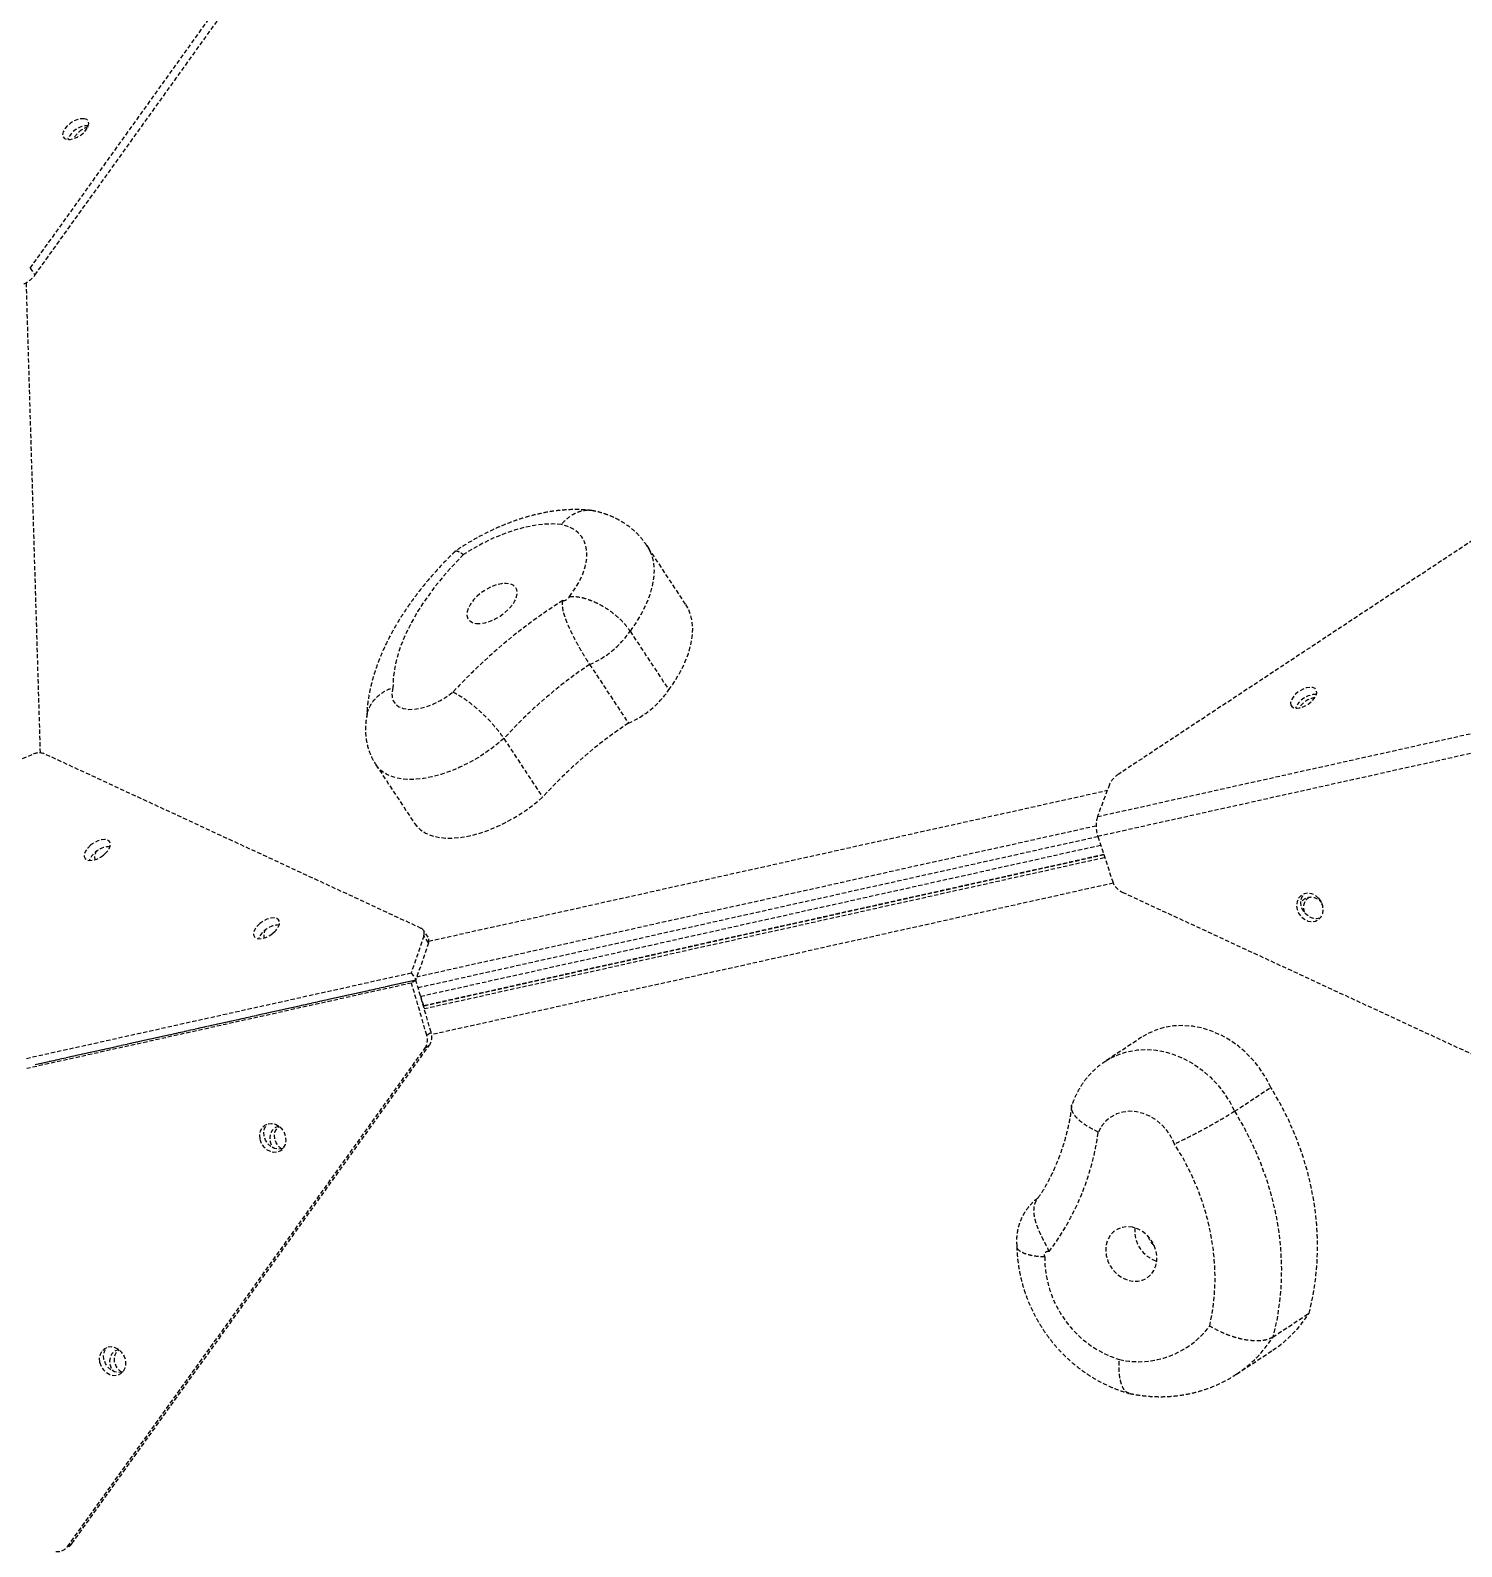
# Model space of a CAD drawing. Header units: millimetres. Extents: x -5934 to 4978, y -3536 to 3518.
# Drawn here: x -427 to 6.3, y 422.2 to 881.1 of the extents above; entities that cross this region are included whole.
import ezdxf

# ---------------------------------------------------------------- set-up
doc = ezdxf.new("R2010")
doc.units = ezdxf.units.MM
doc.linetypes.add('HIDDEN', pattern=[1.905, 1.27, -0.635])
for name, color, linetype in [('DIKOM_ОБЪЕКТ', 7, 'Continuous'), ('DIKOM_РАЗМЕР_ЗОНА', 7, 'Continuous'), ('DIKOM_РАЗМЕР_ОБЪЕКТА', 7, 'Continuous')]:
    doc.layers.add(name, color=color, linetype=linetype)
doc.styles.add('style1', font='arialbd.ttf', dxfattribs={"width": 0.8})
doc.dimstyles.new('1-50', dxfattribs={"dimtxt": 300, "dimasz": 200, "dimexe": 100, "dimexo": 0, "dimgap": 100, "dimtad": 1, "dimtxsty": 'style1', "dimcen": 200, "dimclrd": 7, "dimclre": 7, "dimclrt": 7, "dimadec": 1, "dimazin": 2, "dimtfac": 1, "dimtmove": 0, "dimatfit": 2, "dimfxl": 0, "dimlwd": 25, "dimlwe": 18, "dimarcsym": 0})

# ---------------------------------------------------------------- blocks, each defined once
blk = doc.blocks.new('*D0')
at = {"layer": 'Defpoints', "color": 0, "transparency": 16777216}
for p in [(-2296.89, 639), (2643.2, 244.5), (2643.2, -1241.2)]:
    blk.add_point(p, dxfattribs=at)
at = {"layer": 'DIKOM_РАЗМЕР_ОБЪЕКТА', "color": 7, "lineweight": 18, "transparency": 16777216}
for p, q in [((-2296.89, 639), (-2296.89, -1341.2)), ((2643.2, 244.5), (2643.2, -1341.2))]:
    blk.add_line(p, q, dxfattribs=at)
at = {"layer": 'DIKOM_РАЗМЕР_ОБЪЕКТА', "color": 7, "lineweight": 25, "transparency": 16777216}
blk.add_line((-2096.89, -1241.2), (2443.2, -1241.2), dxfattribs=at)
at = {"layer": 'DIKOM_РАЗМЕР_ОБЪЕКТА', "color": 7, "transparency": 16777216}
for points in [[(-2096.89, -1207.86), (-2096.89, -1274.53), (-2296.89, -1241.2)], [(2443.2, -1207.86), (2443.2, -1274.53), (2643.2, -1241.2)]]:
    blk.add_solid(points, dxfattribs=at)
at = {"layer": 'DIKOM_РАЗМЕР_ОБЪЕКТА', "color": 7, "transparency": 16777216, "insert": (101.53, -873.15), "char_height": 300, "attachment_point": 5, "style": 'style1'}
blk.add_mtext('{\\fArial|b0|i0|c204|p34;\\H1.75x;4950}', dxfattribs=at)
blk = doc.blocks.new('*D1')
at = {"layer": 'Defpoints', "color": 0, "transparency": 16777216}
for p in [(-1315.67, 1399.62), (-2761.53, -516.72), (2199.14, -516.72)]:
    blk.add_point(p, dxfattribs=at)
at = {"layer": 'DIKOM_РАЗМЕР_ОБЪЕКТА', "color": 7, "lineweight": 18, "transparency": 16777216}
for p, q in [((-1315.67, 1399.62), (-2861.53, 1399.62)), ((2199.14, -516.72), (-2861.53, -516.72))]:
    blk.add_line(p, q, dxfattribs=at)
at = {"layer": 'DIKOM_РАЗМЕР_ОБЪЕКТА', "color": 7, "lineweight": 25, "transparency": 16777216}
blk.add_line((-2761.53, 1199.62), (-2761.53, -316.72), dxfattribs=at)
at = {"layer": 'DIKOM_РАЗМЕР_ОБЪЕКТА', "color": 7, "transparency": 16777216}
for points in [[(-2794.86, 1199.62), (-2728.19, 1199.62), (-2761.53, 1399.62)], [(-2794.86, -316.72), (-2728.19, -316.72), (-2761.53, -516.72)]]:
    blk.add_solid(points, dxfattribs=at)
at = {"layer": 'DIKOM_РАЗМЕР_ОБЪЕКТА', "color": 7, "transparency": 16777216, "insert": (-3129.58, 684.6), "char_height": 300, "attachment_point": 5, "rotation": 90, "style": 'style1'}
blk.add_mtext('{\\fArial|b0|i0|c204|p34;\\H1.75x;1950}', dxfattribs=at)
blk = doc.blocks.new('*D2')
at = {"layer": 'Defpoints', "color": 0, "transparency": 16777216}
for p in [(-2311.07, 3518.49), (-5291.95, -2644.37), (2643.33, -2644.37)]:
    blk.add_point(p, dxfattribs=at)
at = {"layer": 'DIKOM_РАЗМЕР_ЗОНА', "color": 7, "lineweight": 18, "transparency": 16777216}
for p, q in [((-2311.07, 3518.49), (-5391.95, 3518.49)), ((2643.33, -2644.37), (-5391.95, -2644.37))]:
    blk.add_line(p, q, dxfattribs=at)
at = {"layer": 'DIKOM_РАЗМЕР_ЗОНА', "color": 7, "lineweight": 25, "transparency": 16777216}
blk.add_line((-5291.95, 3318.49), (-5291.95, -2444.37), dxfattribs=at)
at = {"layer": 'DIKOM_РАЗМЕР_ЗОНА', "color": 7, "transparency": 16777216}
for points in [[(-5325.28, 3318.49), (-5258.61, 3318.49), (-5291.95, 3518.49)], [(-5325.28, -2444.37), (-5258.61, -2444.37), (-5291.95, -2644.37)]]:
    blk.add_solid(points, dxfattribs=at)
at = {"layer": 'DIKOM_РАЗМЕР_ЗОНА', "color": 7, "transparency": 16777216, "insert": (-5660, 631.36), "char_height": 300, "attachment_point": 5, "rotation": 90, "style": 'style1'}
blk.add_mtext('{\\fArial|b0|i0|c204|p34;\\H1.75x;6150}', dxfattribs=at)
blk = doc.blocks.new('*D3')
at = {"layer": 'Defpoints', "color": 0, "transparency": 16777216}
for p in [(-4645.22, 715.38), (4976.69, 143.64), (4976.69, -3436.45)]:
    blk.add_point(p, dxfattribs=at)
at = {"layer": 'DIKOM_РАЗМЕР_ЗОНА', "color": 7, "lineweight": 18, "transparency": 16777216}
for p, q in [((-4645.22, 715.38), (-4645.22, -3536.45)), ((4976.69, 143.64), (4976.69, -3536.45))]:
    blk.add_line(p, q, dxfattribs=at)
at = {"layer": 'DIKOM_РАЗМЕР_ЗОНА', "color": 7, "lineweight": 25, "transparency": 16777216}
blk.add_line((-4445.22, -3436.45), (4776.69, -3436.45), dxfattribs=at)
at = {"layer": 'DIKOM_РАЗМЕР_ЗОНА', "color": 7, "transparency": 16777216}
for points in [[(-4445.22, -3403.11), (-4445.22, -3469.78), (-4645.22, -3436.45)], [(4776.69, -3403.11), (4776.69, -3469.78), (4976.69, -3436.45)]]:
    blk.add_solid(points, dxfattribs=at)
at = {"layer": 'DIKOM_РАЗМЕР_ЗОНА', "color": 7, "transparency": 16777216, "insert": (87.74, -3068.4), "char_height": 300, "attachment_point": 5, "style": 'style1'}
blk.add_mtext('{\\fArial|b0|i0|c204|p34;\\H1.75x;9600}', dxfattribs=at)

msp = doc.modelspace()

# ---------------------------------------------------------------- linework, layer by layer
at = {"layer": 'DIKOM_ОБЪЕКТ', "color": 7, "linetype": 'HIDDEN', "lineweight": 15}
for p, q in [((-426.983, 809.151), (-318.847, 959.871)), ((-425.577, 807.022), (-317.441, 957.742)), ((-426.983, 809.151), (-425.577, 807.022)), ((-428.281, 804.659), (-424.017, 662.452)), ((81.198, 774.042), (-97.552, 656.016)), ((-228.634, 707.419), (-240.351, 725.166)), ((-245.435, 699.239), (-233.717, 681.492)), ((-257.685, 689.185), (-245.967, 671.438)), ((-104.005, 643.149), (19.89, 670.693)), ((-283.649, 666.763), (-271.932, 649.016)), ((-426.515, 661.868), (-430.608, 660.068)), ((-308.651, 609.329), (-422.906, 662.229)), ((20.07, 664.695), (-103.825, 637.152)), ((-322.373, 658.815), (-310.656, 641.068)), ((-100.331, 652.883), (-104.005, 643.149)), ((-306.373, 605.465), (-101.001, 651.107)), ((-104.39, 640.302), (-309.993, 594.609)), ((-309.634, 591.433), (-103.831, 637.17)), ((-308.862, 588.787), (-102.978, 634.542)), ((-103.825, 637.152), (-99.455, 623.693)), ((-102.041, 631.658), (-308.015, 585.883)), ((-102.003, 631.539), (-307.98, 585.763)), ((-307.77, 585.041), (-101.77, 630.823)), ((-99.183, 623.009), (-305.523, 577.152)), ((-96.48, 620.285), (88.919, 534.44)), ((-307.903, 607.087), (-311.69, 595.877)), ((-306.593, 606.656), (-307.999, 608.786)), ((-306.497, 604.957), (-307.903, 607.087)), ((-306.497, 604.957), (-310.284, 593.747)), ((-428.172, 569.991), (-311.69, 595.877)), ((-311.597, 592.783), (-428.074, 566.898)), ((-425.473, 568.149), (-310.284, 593.747)), ((-310.281, 593.652), (-425.47, 568.054)), ((-311.69, 595.877), (-310.284, 593.747)), ((-310.281, 593.652), (-311.597, 592.783)), ((-307.001, 577.026), (-311.597, 592.783)), ((-305.685, 577.895), (-310.281, 593.652)), ((-307.846, 585.92), (-308.782, 588.804)), ((-414.395, 423.151), (-306.245, 573.873)), ((-306.245, 573.873), (-307.561, 573.004)), ((-307.001, 577.026), (-305.685, 577.895)), ((-90.614, 576.369), (-101.582, 569.127)), ((-415.711, 422.282), (-307.561, 573.004)), ((-411.61, 571.229), (-411.555, 571.146)), ((-62.483, 553.968), (-51.515, 561.209)), ((-50.91, 485.648), (-39.942, 492.889)), ((-61.857, 474.453), (-50.889, 481.695)), ((-415.711, 422.282), (-414.395, 423.151))]:
    msp.add_line(p, q, dxfattribs=at)
at = {"layer": 'DIKOM_ОБЪЕКТ', "color": 7, "linetype": 'HIDDEN', "lineweight": 15, "flags": 128}
for points in [[(-410.619, 854.33), (-411.564, 854.346), (-412.647, 854.107), (-413.778, 853.633), (-414.867, 852.961), (-415.825, 852.147), (-416.575, 851.257), (-417.056, 850.361), (-417.228, 849.534), (-417.079, 848.843), (-416.619, 848.342), (-415.887, 848.072), (-414.942, 848.057), (-413.859, 848.296), (-412.728, 848.77), (-411.639, 849.442), (-410.681, 850.256), (-409.931, 851.146), (-409.451, 852.041), (-409.278, 852.868), (-409.427, 853.56), (-409.887, 854.061), (-410.619, 854.33)], [(-409.51, 851.895), (-410.276, 851.593), (-411.387, 850.974)], [(-266.25, 731.553), (-268.797, 731.701), (-271.514, 731.599), (-274.374, 731.249), (-277.348, 730.653), (-280.407, 729.817), (-283.52, 728.751), (-286.657, 727.463), (-289.785, 725.969), (-292.874, 724.281), (-295.892, 722.418)], [(-263.782, 709.765), (-262.168, 712.044), (-260.829, 714.317), (-259.78, 716.556), (-259.035, 718.734), (-258.604, 720.822), (-258.491, 722.795), (-258.699, 724.628), (-259.224, 726.298), (-260.06, 727.784), (-261.197, 729.067), (-262.62, 730.131), (-264.311, 730.963), (-266.25, 731.553)], [(-240.352, 725.167), (-239.7, 724.057), (-238.894, 722.116), (-238.395, 720.005), (-238.208, 717.741), (-238.334, 715.341), (-238.772, 712.825), (-239.519, 710.213), (-240.568, 707.527), (-241.912, 704.787), (-243.538, 702.018), (-245.435, 699.239)], [(-295.892, 722.418), (-299.141, 719.055), (-302.166, 715.632), (-304.951, 712.168), (-307.482, 708.682), (-309.745, 705.192), (-311.727, 701.716), (-313.418, 698.274), (-314.809, 694.883), (-315.892, 691.563), (-316.663, 688.331), (-317.115, 685.203), (-317.248, 682.198)], [(-292.056, 701.615), (-290.771, 701.588), (-289.341, 701.809), (-287.825, 702.269), (-286.283, 702.949), (-284.78, 703.822), (-283.377, 704.85), (-282.131, 705.994), (-281.093, 707.204), (-280.306, 708.433), (-279.802, 709.63), (-279.602, 710.745), (-279.714, 711.734), (-280.133, 712.555), (-280.842, 713.175), (-281.812, 713.569), (-283.004, 713.72), (-284.368, 713.622), (-285.849, 713.28), (-287.386, 712.707), (-288.916, 711.927), (-290.377, 710.972), (-291.709, 709.88), (-292.856, 708.697), (-293.773, 707.471), (-294.422, 706.252), (-294.776, 705.09), (-294.82, 704.033), (-294.553, 703.123), (-293.986, 702.399), (-293.142, 701.889), (-292.056, 701.615)], [(-233.717, 681.492), (-231.821, 684.271), (-230.194, 687.041), (-228.851, 689.78), (-227.802, 692.466), (-227.055, 695.078), (-226.617, 697.594), (-226.491, 699.994), (-226.678, 702.258), (-227.177, 704.369), (-227.983, 706.31), (-228.634, 707.419)], [(-317.248, 682.198), (-317.546, 680.706), (-317.505, 679.344), (-317.128, 678.15), (-316.424, 677.155), (-315.413, 676.386), (-314.121, 675.866), (-312.586, 675.609), (-310.848, 675.62), (-308.956, 675.901), (-306.96, 676.443), (-304.917, 677.231), (-302.881, 678.245), (-300.908, 679.456), (-299.053, 680.83)], [(-45.481, 676.868), (-45.082, 676.325), (-44.4, 676.008), (-43.492, 675.941), (-42.43, 676.13), (-41.301, 676.56), (-40.197, 677.196), (-39.206, 677.986), (-38.409, 678.867), (-37.87, 679.767), (-37.634, 680.613), (-37.719, 681.337), (-38.119, 681.88), (-38.8, 682.197), (-39.709, 682.264), (-40.77, 682.075), (-41.899, 681.645), (-43.004, 681.009), (-43.995, 680.219), (-44.792, 679.338), (-45.33, 678.438), (-45.566, 677.592), (-45.481, 676.868)], [(-283.649, 666.763), (-286.079, 664.73), (-288.659, 662.821), (-291.355, 661.06), (-294.136, 659.468), (-296.966, 658.065), (-299.811, 656.869), (-302.636, 655.893), (-305.406, 655.151), (-308.086, 654.651), (-310.644, 654.399), (-313.049, 654.399), (-315.269, 654.65), (-317.279, 655.15), (-319.054, 655.892), (-320.57, 656.867), (-321.811, 658.063), (-322.372, 658.813)], [(-310.656, 641.068), (-310.093, 640.316), (-308.853, 639.12), (-307.336, 638.145), (-305.562, 637.403), (-303.552, 636.903), (-301.331, 636.652), (-298.927, 636.652), (-296.369, 636.904), (-293.688, 637.404), (-290.918, 638.146), (-288.094, 639.122), (-285.249, 640.318), (-282.418, 641.721), (-279.638, 643.313), (-276.941, 645.074), (-274.362, 646.983), (-271.932, 649.016)], [(-408.724, 634.494), (-409.608, 633.641), (-410.256, 632.74), (-410.617, 631.863), (-410.661, 631.083), (-410.385, 630.462), (-409.81, 630.05), (-408.985, 629.88), (-407.975, 629.968), (-406.862, 630.304), (-405.736, 630.863), (-404.69, 631.599), (-403.806, 632.452), (-403.158, 633.353), (-402.797, 634.229), (-402.753, 635.01), (-403.029, 635.631), (-403.604, 636.043), (-404.429, 636.212), (-405.439, 636.125), (-406.552, 635.788), (-407.678, 635.229), (-408.724, 634.494)], [(-405.064, 631.308), (-404.664, 631.723), (-403.87, 632.38)], [(-37.053, 618.484), (-38.022, 619.291), (-39.127, 619.805), (-40.278, 619.984), (-41.382, 619.815), (-42.349, 619.31), (-43.102, 618.511), (-43.579, 617.482), (-43.741, 616.307), (-43.575, 615.081), (-43.096, 613.904), (-42.34, 612.87), (-41.371, 612.063), (-40.266, 611.549), (-39.115, 611.37), (-38.012, 611.54), (-37.044, 612.044), (-36.292, 612.843), (-35.815, 613.872), (-35.653, 615.047), (-35.819, 616.273), (-36.298, 617.45), (-37.053, 618.484)], [(-36.612, 612.437), (-36.695, 612.409), (-37.799, 612.239), (-38.95, 612.418), (-40.055, 612.932), (-41.024, 613.739), (-41.779, 614.773), (-42.259, 615.95), (-42.424, 617.176), (-42.262, 618.351), (-41.786, 619.38), (-41.465, 619.786)], [(-357.518, 610.785), (-358.401, 609.932), (-359.049, 609.031), (-359.41, 608.155), (-359.454, 607.375), (-359.178, 606.753), (-358.604, 606.341), (-357.778, 606.172), (-356.768, 606.259), (-355.655, 606.596), (-354.53, 607.155), (-353.483, 607.891), (-352.599, 608.743), (-351.951, 609.645), (-351.59, 610.521), (-351.546, 611.301), (-351.823, 611.923), (-352.397, 612.335), (-353.223, 612.504), (-354.233, 612.416), (-355.346, 612.08), (-356.471, 611.521), (-357.518, 610.785)], [(-353.859, 607.599), (-353.459, 608.014), (-352.665, 608.67)], [(-51.515, 561.209), (-52.992, 564.064), (-54.737, 566.771), (-56.726, 569.299), (-58.937, 571.615), (-61.341, 573.691), (-63.909, 575.502), (-66.609, 577.025), (-69.408, 578.241), (-72.271, 579.136), (-75.164, 579.698), (-78.05, 579.921), (-80.894, 579.802), (-83.66, 579.342), (-86.316, 578.546), (-88.827, 577.426), (-90.614, 576.369)], [(-101.57, 569.135), (-99.795, 570.184), (-97.284, 571.304), (-94.629, 572.1), (-91.862, 572.56), (-89.018, 572.679), (-86.132, 572.457), (-83.24, 571.894), (-80.376, 570.999), (-77.577, 569.783), (-74.877, 568.26), (-72.309, 566.449), (-69.905, 564.373), (-67.695, 562.057), (-65.705, 559.529), (-63.961, 556.822), (-62.483, 553.968)], [(-39.942, 492.889), (-38.774, 497.939), (-37.95, 503.115), (-37.474, 508.393), (-37.347, 513.748), (-37.571, 519.155), (-38.145, 524.587), (-39.065, 530.02), (-40.328, 535.428), (-41.927, 540.786), (-43.855, 546.067), (-46.103, 551.248), (-48.66, 556.303), (-51.515, 561.209)], [(-80.645, 544.061), (-81.632, 546.148), (-82.909, 548.082), (-84.439, 549.811), (-86.182, 551.287), (-88.089, 552.47), (-90.107, 553.327), (-92.183, 553.835), (-94.259, 553.979), (-96.277, 553.757), (-98.184, 553.174), (-99.926, 552.246), (-101.456, 550.998), (-102.732, 549.465), (-103.719, 547.689)], [(-62.483, 553.968), (-59.629, 549.061), (-57.071, 544.006), (-54.823, 538.825), (-52.895, 533.544), (-51.296, 528.187), (-50.033, 522.779), (-49.113, 517.346), (-48.539, 511.913), (-48.315, 506.506), (-48.442, 501.152), (-48.918, 495.874), (-49.742, 490.697), (-50.91, 485.648)], [(-357.536, 545.561), (-357.117, 544.366), (-356.413, 543.296), (-355.48, 542.438), (-354.396, 541.861), (-353.247, 541.613), (-352.126, 541.713), (-351.124, 542.153), (-350.323, 542.898), (-349.788, 543.887), (-349.561, 545.04), (-349.661, 546.264), (-350.08, 547.459), (-350.784, 548.529), (-351.716, 549.387), (-352.801, 549.963), (-353.95, 550.211), (-355.071, 550.111), (-356.073, 549.671), (-356.873, 548.926), (-357.409, 547.937), (-357.636, 546.784), (-357.536, 545.561)], [(-350.514, 542.672), (-350.81, 542.582), (-351.931, 542.482), (-353.08, 542.73), (-354.164, 543.307), (-355.097, 544.165), (-355.801, 545.235), (-356.22, 546.43), (-356.32, 547.653), (-356.093, 548.806), (-355.558, 549.795), (-355.36, 550.029)], [(-351.803, 549.436), (-352.067, 549.371), (-353.051, 548.896), (-353.827, 548.122), (-354.331, 547.112), (-354.524, 545.947), (-354.389, 544.722), (-353.938, 543.535), (-353.577, 542.949)], [(-350.852, 542.572), (-350.937, 542.625), (-351.86, 543.41), (-352.563, 544.418), (-352.984, 545.561), (-353.085, 546.736), (-352.857, 547.839), (-352.321, 548.772), (-351.658, 549.369)], [(-70.009, 489.026), (-69.142, 493.492), (-68.597, 498.064), (-68.377, 502.716), (-68.483, 507.423), (-68.915, 512.161), (-69.67, 516.904), (-70.744, 521.627), (-72.132, 526.304), (-73.826, 530.911), (-75.817, 535.421), (-78.094, 539.813), (-80.645, 544.061)], [(-93.374, 518.872), (-94.941, 519.03), (-96.458, 518.849), (-97.864, 518.338), (-99.101, 517.517), (-100.119, 516.42), (-100.876, 515.092), (-101.341, 513.587), (-101.494, 511.967), (-101.33, 510.298), (-100.856, 508.648), (-100.09, 507.086), (-99.065, 505.674), (-97.821, 504.471), (-96.411, 503.526), (-94.891, 502.878), (-93.324, 502.553), (-91.775, 502.565), (-90.306, 502.912), (-88.977, 503.582), (-87.844, 504.546), (-86.952, 505.765), (-86.338, 507.188), (-86.027, 508.759), (-86.032, 510.412), (-86.353, 512.08), (-86.976, 513.695), (-87.876, 515.189), (-89.017, 516.503), (-90.35, 517.583), (-91.823, 518.383), (-93.374, 518.872)], [(-406.006, 478.01), (-405.587, 476.815), (-404.883, 475.745), (-403.951, 474.887), (-402.866, 474.311), (-401.717, 474.062), (-400.596, 474.162), (-399.595, 474.603), (-398.794, 475.347), (-398.258, 476.336), (-398.031, 477.489), (-398.131, 478.713), (-398.55, 479.908), (-399.255, 480.978), (-400.187, 481.836), (-401.271, 482.412), (-402.421, 482.66), (-403.542, 482.56), (-404.543, 482.12), (-405.344, 481.376), (-405.88, 480.387), (-406.107, 479.234), (-406.006, 478.01)], [(-398.984, 475.121), (-399.28, 475.031), (-400.401, 474.931), (-401.55, 475.18), (-402.635, 475.756), (-403.567, 476.614), (-404.271, 477.684), (-404.69, 478.879), (-404.791, 480.103), (-404.564, 481.256), (-404.028, 482.245), (-403.824, 482.485)], [(-400.27, 481.887), (-400.535, 481.821), (-401.519, 481.347), (-402.294, 480.573), (-402.799, 479.563), (-402.991, 478.398), (-402.857, 477.172), (-402.405, 475.986), (-402.041, 475.395)], [(-399.318, 475.022), (-399.406, 475.077), (-400.329, 475.862), (-401.032, 476.871), (-401.452, 478.014), (-401.552, 479.189), (-401.324, 480.292), (-400.787, 481.224), (-400.125, 481.82)]]:
    msp.add_lwpolyline(points, dxfattribs=at)
at = {"layer": 'DIKOM_ОБЪЕКТ', "color": 7, "linetype": 'HIDDEN', "lineweight": 15}
for centre, radius, start, end in [((-409.405, 845.374), 6.852, 89.94272, 157.02641), ((-408.137, 845.554), 6.32, 120.94556, 154.17881), ((-432.61, 812.326), 8.809, 294.46618, 322.97591), ((-175.705, 566.677), 168.064, 122.43097, 137.21725), ((-265.676, 710.589), 2.065, 265.57284, 336.48325), ((-268.784, 715.199), 28.283, 293.1069, 325.64648), ((-180.388, 573.433), 139.188, 123.73406, 137.89196), ((-257.067, 697.452), 28.283, 293.107, 325.64638), ((-37.748, 673.268), 6.858, 89.89435, 156.97595), ((-37.206, 672.457), 6.758, 98.60947, 148.31151), ((-168.671, 555.686), 139.188, 123.73406, 137.89196), ((-424.281, 657.748), 4.687, 72.93733, 118.4664), ((-93.839, 649.924), 7.135, 121.36332, 155.49477), ((-94.741, 640.426), 9.656, 163.61698, 199.8204), ((-402.861, 627.22), 6.849, 89.83953, 157.01828), ((-405.07, 630.975), 2.477, 133.12113, 200.28953), ((-94.009, 625.444), 5.72, 197.81454, 244.40614), ((-39.34, 614.827), 3.896, 31.34191, 142.33144), ((-37.996, 615.654), 3.638, 122.65353, 207.99929), ((-351.651, 603.508), 6.854, 89.95861, 157.0049), ((-353.864, 607.263), 2.48, 133.11149, 200.21683), ((-309.403, 607.833), 1.675, 333.5818, 63.3059), ((-308.241, 605.711), 1.9, 336.62343, 29.83281), ((-311.431, 575.593), 4.655, 326.21599, 17.93093), ((-310.115, 576.462), 4.656, 326.21779, 17.92913), ((-180.993, 558.339), 78.004, 323.09965, 352.15234), ((-83.064, 517.824), 9.647, 174.83181, 252.03808), ((-83.874, 517.289), 4.905, 193.85458, 233.01718), ((-118.957, 510.436), 1.122, 72.1914, 206.03442), ((-87.412, 509.826), 32.553, 179.79299, 252.21751), ((-71.518, 512.818), 37.338, 303.53659, 327.74203), ((-91.59, 505.131), 26.928, 257.63987, 323.26734), ((-82.435, 505.526), 37.268, 303.62019, 327.76539), ((-418.747, 424.484), 3.75, 261.73722, 324.03748), ((-417.385, 425.286), 3.674, 303.50235, 324.46509)]:
    msp.add_arc(centre, radius, start, end, dxfattribs=at)
for points, knots in [([(-257.093, 735.75), (-257.643, 735.813), (-259.298, 736.006), (-262.129, 736.095), (-265.611, 735.954), (-269.186, 735.537), (-272.824, 734.859), (-276.488, 733.931), (-280.146, 732.769), (-283.778, 731.389), (-287.365, 729.804), (-290.891, 728.03), (-294.336, 726.07), (-296.806, 724.526), (-298.111, 723.627), (-298.328, 723.478)], [0, 0, 0, 0, 0.0417493, 0.125625, 0.2107189, 0.2971836, 0.384225, 0.4711167, 0.5575702, 0.6434921, 0.7289077, 0.8139084, 0.8986196, 0.9831823, 1, 1, 1, 1]), ([(-256.434, 735.615), (-256.546, 735.649), (-257.249, 735.862), (-258.637, 735.851), (-260.52, 735.553), (-262.392, 734.796), (-264.331, 733.552), (-265.586, 732.341), (-266.234, 731.571), (-266.25, 731.553)], [0, 0, 0, 0, 0.0339652, 0.2130264, 0.3972663, 0.5764154, 0.7607526, 0.9943253, 1, 1, 1, 1]), ([(-240.367, 725.16), (-240.818, 725.812), (-241.777, 727.199), (-243.543, 729.08), (-245.562, 730.829), (-247.772, 732.34), (-250.15, 733.619), (-252.694, 734.656), (-254.809, 735.298), (-256.078, 735.566), (-256.428, 735.64)], [0, 0, 0, 0, 0.119926, 0.2550058, 0.3897112, 0.5250397, 0.6620202, 0.8017283, 0.9452092, 1, 1, 1, 1]), ([(-298.378, 723.436), (-298.689, 723.137), (-300.189, 721.69), (-302.755, 719.029), (-305.993, 715.424), (-309.026, 711.734), (-311.849, 707.972), (-314.446, 704.143), (-316.804, 700.258), (-318.908, 696.324), (-320.74, 692.355), (-322.283, 688.366), (-323.521, 684.378), (-324.429, 680.417), (-325.008, 676.712), (-325.12, 674.342), (-325.171, 673.27)], [0, 0, 0, 0, 0.0196405, 0.094916, 0.1704326, 0.2462549, 0.3224195, 0.39895, 0.475853, 0.5530959, 0.6305938, 0.7081433, 0.7854276, 0.8620723, 0.9376621, 1, 1, 1, 1]), ([(-298.374, 723.431), (-298.37, 723.441), (-298.312, 723.592), (-297.949, 723.582), (-297.197, 723.34), (-296.409, 722.816), (-295.898, 722.423), (-295.892, 722.418)], [0, 0, 0, 0, 0.0200283, 0.3043952, 0.5967986, 0.9953856, 1, 1, 1, 1]), ([(-265.835, 708.53), (-265.837, 708.524), (-265.978, 708.089), (-266.043, 707.211), (-265.855, 705.702), (-265.366, 703.911), (-264.599, 701.855), (-263.636, 699.681), (-262.548, 697.478), (-261.358, 695.253), (-260.132, 693.106), (-258.883, 691.034), (-258.088, 689.807), (-257.685, 689.185)], [0, 0, 0, 0, 0.0010755, 0.0812541, 0.1643745, 0.2682228, 0.3751098, 0.4780728, 0.5839583, 0.6864891, 0.7919588, 0.8944922, 1, 1, 1, 1]), ([(-263.782, 709.765), (-263.772, 709.766), (-262.881, 709.848), (-261.284, 709.728), (-258.871, 709.158), (-256.649, 708.343), (-254.411, 707.256), (-252.26, 705.95), (-250.211, 704.44), (-248.368, 702.799), (-246.718, 701.043), (-245.867, 699.846), (-245.435, 699.239)], [0, 0, 0, 0, 0.001682, 0.1432306, 0.2488637, 0.3575595, 0.4631207, 0.5717332, 0.6772737, 0.7858699, 0.8914041, 1, 1, 1, 1]), ([(-324.975, 674.334), (-324.97, 674.375), (-324.887, 675.055), (-324.33, 676.324), (-323.305, 678.055), (-321.85, 679.607), (-319.899, 681.06), (-318.254, 681.844), (-317.263, 682.193), (-317.248, 682.198)], [0, 0, 0, 0, 0.0116252, 0.1937842, 0.3811972, 0.5638265, 0.751709, 0.9962783, 1, 1, 1, 1]), ([(-299.053, 680.83), (-299.045, 680.826), (-298.433, 680.545), (-297.254, 679.908), (-295.373, 678.675), (-293.582, 677.343), (-291.724, 675.805), (-289.89, 674.128), (-288.098, 672.323), (-286.438, 670.474), (-284.908, 668.588), (-284.073, 667.377), (-283.649, 666.763)], [0, 0, 0, 0, 0.0020453, 0.1451506, 0.2509382, 0.3597604, 0.4650834, 0.573434, 0.6785536, 0.7867092, 0.8918285, 1, 1, 1, 1]), ([(-324.982, 674.336), (-324.993, 674.297), (-325.219, 673.466), (-325.446, 671.81), (-325.59, 669.399), (-325.432, 667.026), (-324.992, 664.629), (-324.222, 662.264), (-323.324, 660.286), (-322.594, 659.211), (-322.338, 658.833)], [0, 0, 0, 0, 0.0074457, 0.1613852, 0.3110712, 0.4576687, 0.6020999, 0.7609894, 0.9160372, 1, 1, 1, 1]), ([(-101.548, 569.107), (-102.074, 568.761), (-103.383, 567.898), (-105.261, 566.23), (-107.176, 564.169), (-108.848, 561.899), (-110.263, 559.455), (-111.172, 557.454), (-111.58, 556.27), (-111.679, 555.98)], [0, 0, 0, 0, 0.112007, 0.278883, 0.4454022, 0.6118764, 0.7786108, 0.9458911, 1, 1, 1, 1]), ([(-111.808, 555.484), (-111.891, 554.866), (-112.173, 552.768), (-112.843, 549.263), (-113.916, 545.026), (-115.25, 540.923), (-116.832, 536.963), (-118.669, 533.169), (-120.5, 529.904), (-121.812, 527.999), (-122.347, 527.222)], [0, 0, 0, 0, 0.0582597, 0.1979151, 0.3377909, 0.4780994, 0.6189175, 0.7603151, 0.9023535, 1, 1, 1, 1]), ([(-103.719, 547.689), (-103.733, 547.695), (-104.719, 548.15), (-106.335, 548.989), (-108.297, 550.26), (-109.748, 551.434), (-110.853, 552.624), (-111.576, 553.784), (-111.853, 554.894), (-111.873, 555.63), (-111.687, 555.962), (-111.677, 555.979)], [0, 0, 0, 0, 0.00257776, 0.18308544, 0.31652444, 0.45378636, 0.58664053, 0.72331047, 0.85590891, 0.99232722, 1, 1, 1, 1]), ([(-62.483, 553.968), (-62.877, 553.712), (-63.678, 553.194), (-65.248, 552.24), (-67.057, 551.178), (-69.051, 550.043), (-71.203, 548.852), (-73.418, 547.66), (-75.674, 546.482), (-78.113, 545.254), (-79.753, 544.468), (-80.631, 544.067), (-80.645, 544.061)], [0, 0, 0, 0, 0.1053882, 0.2138306, 0.3192154, 0.4276509, 0.5331359, 0.6416645, 0.7474218, 0.8562223, 0.997848, 1, 1, 1, 1]), ([(-122.041, 527.678), (-122.142, 527.611), (-122.863, 527.13), (-124.019, 525.997), (-125.455, 524.308), (-126.618, 522.43), (-127.515, 520.428), (-128.134, 518.328), (-128.451, 516.169), (-128.523, 514.376), (-128.381, 513.327), (-128.338, 513)], [0, 0, 0, 0, 0.0217415, 0.1553849, 0.2878165, 0.4192529, 0.5499568, 0.6802286, 0.8104094, 0.9408697, 1, 1, 1, 1]), ([(-118.614, 511.504), (-118.617, 511.512), (-118.842, 512.115), (-119.442, 513.303), (-120.428, 515.18), (-121.43, 517.21), (-122.295, 519.31), (-122.904, 521.321), (-123.215, 523.165), (-123.203, 524.829), (-122.919, 526.201), (-122.487, 526.885), (-122.295, 527.19)], [0, 0, 0, 0, 0.0012302, 0.0926619, 0.187456, 0.3058847, 0.4277796, 0.5451931, 0.6659474, 0.7828725, 0.903155, 1, 1, 1, 1]), ([(-119.965, 509.943), (-119.977, 509.943), (-120.971, 509.91), (-122.634, 510.059), (-124.66, 510.451), (-126.167, 510.935), (-127.336, 511.523), (-128.059, 512.185), (-128.392, 512.689), (-128.354, 512.967), (-128.35, 512.999)], [0, 0, 0, 0, 0.0024381, 0.2073299, 0.3602375, 0.5175771, 0.6703794, 0.8276083, 0.9803702, 1, 1, 1, 1]), ([(-128.371, 513.118), (-128.371, 512.943), (-128.372, 511.56), (-128.154, 508.954), (-127.617, 505.323), (-126.769, 501.721), (-125.639, 498.172), (-124.227, 494.704), (-122.545, 491.342), (-120.604, 488.111), (-118.418, 485.034), (-116.002, 482.136), (-113.372, 479.437), (-110.547, 476.959), (-107.546, 474.722), (-104.391, 472.744), (-101.107, 471.039), (-97.786, 469.658), (-95.523, 468.916), (-94.406, 468.611), (-94.383, 468.605)], [0, 0, 0, 0, 0.0088788, 0.0702827, 0.1318129, 0.1935423, 0.2554368, 0.3174679, 0.3796121, 0.4418473, 0.5041585, 0.5665276, 0.6289339, 0.6913597, 0.75378, 0.8161659, 0.8784733, 0.9406625, 0.998804, 1, 1, 1, 1]), ([(-50.91, 485.648), (-51.305, 485.429), (-52.106, 484.985), (-53.708, 484.609), (-55.569, 484.458), (-57.637, 484.558), (-59.882, 484.904), (-62.21, 485.484), (-64.595, 486.294), (-67.235, 487.43), (-69.026, 488.412), (-69.998, 489.019), (-70.009, 489.026)], [0, 0, 0, 0, 0.1043141, 0.2116583, 0.3159683, 0.4232793, 0.5279891, 0.6356793, 0.7413924, 0.8500998, 0.9982845, 1, 1, 1, 1]), ([(-94.37, 468.653), (-94.551, 468.697), (-95.054, 468.818), (-95.747, 469.468), (-96.437, 470.551), (-96.956, 471.998), (-97.305, 473.773), (-97.481, 475.999), (-97.437, 477.77), (-97.356, 478.803), (-97.354, 478.828)], [0, 0, 0, 0, 0.0821912, 0.2291819, 0.3720484, 0.5190618, 0.6620108, 0.8091032, 0.9954694, 1, 1, 1, 1]), ([(-94.232, 468.575), (-93.57, 468.444), (-91.66, 468.067), (-88.48, 467.701), (-84.717, 467.56), (-80.989, 467.742), (-77.322, 468.237), (-73.741, 469.042), (-70.268, 470.145), (-66.932, 471.551), (-64.098, 473.005), (-62.456, 474.098), (-61.813, 474.526)], [0, 0, 0, 0, 0.058771, 0.1694121, 0.2797451, 0.3895456, 0.4987954, 0.6075037, 0.7157101, 0.8234694, 0.9308678, 1, 1, 1, 1])]:
    msp.add_open_spline(points, degree=3, knots=knots, dxfattribs=at)

# ---------------------------------------------------------------- dimensions: what is measured, and where the dimension line sits
at = {"layer": 'DIKOM_РАЗМЕР_ЗОНА'}
dim = msp.add_linear_dim(base=(-5291.948, -2644.366), p1=(-2311.073, 3518.487), p2=(2643.327, -2644.366), angle=90, text='{\\fArial|b0|i0|c204|p34;\\H1.75x;6150}', dimstyle='1-50', dxfattribs=at)
dim.commit()
dim.dimension.update_dxf_attribs({"geometry": '*D2', "text_midpoint": (-5291.948, 631.362), "dimtype": 160})
dim = msp.add_linear_dim(base=(4976.687, -3436.446), p1=(-4645.215, 715.379), p2=(4976.687, 143.643), text='{\\fArial|b0|i0|c204|p34;\\H1.75x;9600}', dimstyle='1-50', dxfattribs=at)
dim.commit()
dim.dimension.update_dxf_attribs({"geometry": '*D3', "text_midpoint": (87.741, -3436.446), "dimtype": 160})
at = {"layer": 'DIKOM_РАЗМЕР_ОБЪЕКТА'}
dim = msp.add_linear_dim(base=(-2761.526, -516.724), p1=(-1315.667, 1399.616), p2=(2199.135, -516.724), angle=90, text='{\\fArial|b0|i0|c204|p34;\\H1.75x;1950}', dimstyle='1-50', dxfattribs=at)
dim.commit()
dim.dimension.update_dxf_attribs({"geometry": '*D1', "text_midpoint": (-2761.526, 684.6), "dimtype": 160})
dim = msp.add_linear_dim(base=(2643.204, -1241.198), p1=(-2296.887, 638.997), p2=(2643.204, 244.499), text='{\\fArial|b0|i0|c204|p34;\\H1.75x;4950}', dimstyle='1-50', dxfattribs=at)
dim.commit()
dim.dimension.update_dxf_attribs({"geometry": '*D0', "text_midpoint": (101.53, -1241.198), "dimtype": 160})

doc.saveas('drawing.dxf')
